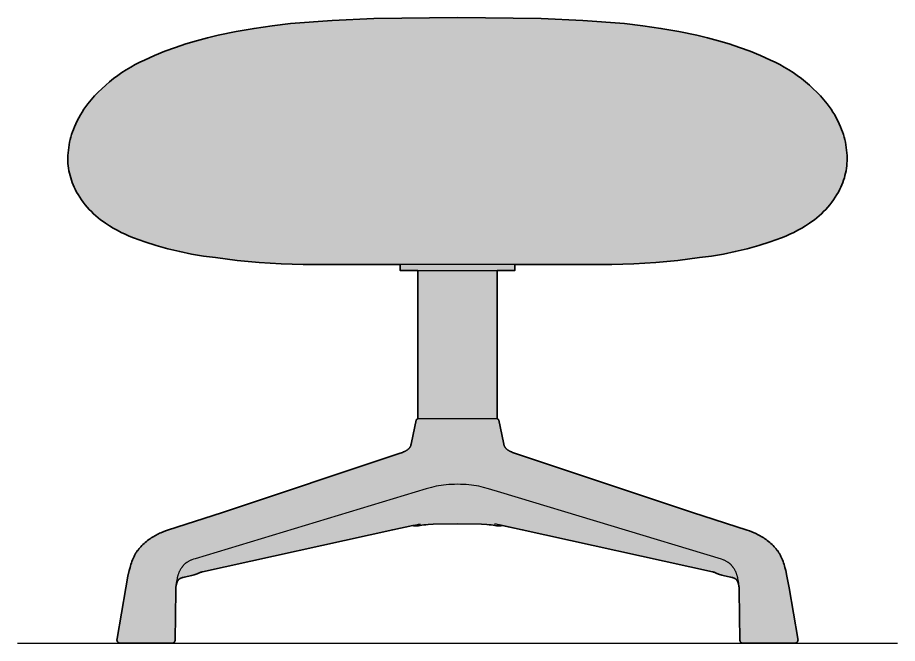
# Model space of a CAD drawing. Header units: millimetres. Extents: x 0 to 1503, y -725 to 393.
# Drawn here: x 950 to 1503, y 0 to 393 of the extents above; entities that cross this region are included whole.
import ezdxf

# ---------------------------------------------------------------- set-up
doc = ezdxf.new("R2010")
doc.units = ezdxf.units.MM
doc.layers.add('Blocks', color=7, linetype='Continuous')
doc.layers.add('Blocks$Fill', color=7, linetype='Continuous', true_color=0xffffff)
for name, color, linetype, lineweight, true_color in [('Blocks$Inner', 7, 'Continuous', 25, 0x007f00), ('Blocks$Outline', 7, 'Continuous', 35, 0xff3f3f), ('Groud', 7, 'Continuous', 25, 0x243775)]:
    doc.layers.add(name, color=color, linetype=linetype, lineweight=lineweight, true_color=true_color)

# ---------------------------------------------------------------- blocks, each defined once
blk = doc.blocks.new('Doze Ottoman Front')
at = {"layer": 'Blocks$Fill'}
blk.add_hatch(color=256, dxfattribs=at).paths.add_polyline_path([(387.43, 238.37), (414.96, 240.53), (428.66, 242.32), (436.19, 243.32), (443.69, 244.58), (451.14, 246.1), (458.54, 247.88), (465.86, 249.91), (473.11, 252.2), (480.28, 254.73), (482.89, 255.8), (485.46, 256.95), (487.99, 258.18), (490.48, 259.49), (492.93, 260.87), (495.34, 262.33), (497.7, 263.86), (499.29, 264.96), (500.85, 266.11), (502.36, 267.32), (503.84, 268.58), (505.27, 269.88), (506.66, 271.23), (508, 272.63), (509.29, 274.07), (510.54, 275.55), (511.74, 277.07), (512.88, 278.63), (513.97, 280.23), (515.01, 281.87), (516, 283.53), (516.92, 285.23), (517.57, 286.63), (518.17, 288.05), (518.72, 289.49), (519.23, 290.94), (519.68, 292.41), (520.09, 293.9), (520.44, 295.4), (520.75, 296.91), (521, 298.42), (521.2, 299.95), (521.35, 301.48), (521.42, 303.16), (521.43, 304.83), (521.39, 306.51), (521.29, 308.18), (521.14, 309.85), (520.93, 311.51), (520.67, 313.16), (520.35, 314.81), (519.98, 316.44), (519.56, 318.07), (519.08, 319.67), (518.55, 321.26), (517.97, 322.83), (517.34, 324.38), (516.5, 326.32), (515.6, 328.23), (514.63, 330.11), (513.6, 331.95), (512.5, 333.76), (511.35, 335.53), (510.14, 337.26), (508.87, 338.95), (506.79, 341.43), (504.63, 343.85), (502.39, 346.18), (500.07, 348.45), (497.68, 350.64), (495.22, 352.74), (492.69, 354.76), (490.09, 356.7), (487.43, 358.55), (484.71, 360.32), (481.94, 361.99), (479.11, 363.57), (476.23, 365.05), (473.3, 366.44), (466.9, 369.27), (460.41, 371.91), (453.85, 374.34), (447.22, 376.57), (440.51, 378.59), (433.75, 380.4), (426.94, 382), (415.69, 384.32), (404.37, 386.31), (393, 387.97), (381.59, 389.3), (355.38, 391.23), (329.13, 392.51), (276.52, 393.09), (223.91, 392.51), (197.66, 391.23), (171.45, 389.3), (160.03, 387.97), (148.67, 386.31), (137.35, 384.32), (126.1, 382), (119.28, 380.4), (112.52, 378.59), (105.82, 376.57), (99.19, 374.34), (92.62, 371.91), (86.14, 369.27), (79.74, 366.44), (76.81, 365.05), (73.93, 363.57), (71.1, 361.99), (68.32, 360.32), (65.61, 358.55), (62.95, 356.7), (60.35, 354.76), (57.82, 352.74), (55.36, 350.64), (52.97, 348.45), (50.65, 346.18), (48.41, 343.85), (46.25, 341.43), (44.16, 338.95), (42.9, 337.26), (41.68, 335.53), (40.53, 333.76), (39.44, 331.95), (38.41, 330.11), (37.44, 328.23), (36.53, 326.32), (35.69, 324.38), (35.06, 322.83), (34.48, 321.26), (33.96, 319.67), (33.48, 318.07), (33.06, 316.44), (32.69, 314.81), (32.37, 313.16), (32.11, 311.51), (31.9, 309.85), (31.75, 308.18), (31.65, 306.51), (31.61, 304.83), (31.62, 303.16), (31.68, 301.48), (31.83, 299.95), (32.04, 298.42), (32.29, 296.91), (32.6, 295.4), (32.95, 293.9), (33.36, 292.41), (33.81, 290.94), (34.31, 289.49), (34.87, 288.05), (35.47, 286.63), (36.11, 285.23), (37.04, 283.53), (38.02, 281.87), (39.06, 280.23), (40.15, 278.63), (41.3, 277.07), (42.5, 275.55), (43.74, 274.07), (45.04, 272.63), (46.38, 271.23), (47.77, 269.88), (49.2, 268.58), (50.67, 267.32), (52.19, 266.11), (53.74, 264.96), (55.34, 263.86), (57.7, 262.33), (60.1, 260.87), (62.56, 259.49), (65.05, 258.18), (67.58, 256.95), (70.15, 255.8), (72.75, 254.73), (79.92, 252.2), (87.17, 249.91), (94.5, 247.88), (101.89, 246.1), (109.34, 244.58), (116.84, 243.32), (124.38, 242.32), (138.07, 240.53), (151.82, 239.22), (165.6, 238.37), (179.41, 238), (240.52, 238), (240.52, 234.13), (251.51, 234.13), (251.51, 141.06), (251.59, 141.06), (251.52, 141.06), (251.48, 141.05), (251.45, 141.05), (251.42, 141.04), (251.39, 141.04), (251.35, 141.03), (251.32, 141.02), (251.3, 141.02), (251.27, 141.01), (251.24, 141), (251.22, 140.99), (251.19, 140.98), (251.17, 140.97), (251.14, 140.96), (251.12, 140.95), (251.1, 140.93), (251.08, 140.92), (251.06, 140.91), (251.04, 140.9), (251.02, 140.88), (251, 140.87), (250.98, 140.86), (250.97, 140.84), (250.95, 140.83), (250.93, 140.82), (250.92, 140.8), (250.9, 140.79), (250.88, 140.76), (250.85, 140.73), (250.83, 140.71), (250.81, 140.68), (250.79, 140.66), (250.77, 140.63), (250.75, 140.6), (250.73, 140.58), (250.72, 140.56), (250.71, 140.53), (250.69, 140.51), (250.68, 140.48), (250.67, 140.46), (250.66, 140.44), (250.65, 140.41), (250.65, 140.39), (250.64, 140.36), (250.63, 140.34), (250.62, 140.29), (250.6, 140.23), (247.4, 125.12), (247.28, 124.69), (247.23, 124.49), (247.16, 124.31), (247.1, 124.14), (247.04, 123.98), (247.01, 123.9), (246.97, 123.83), (246.94, 123.75), (246.9, 123.68), (246.87, 123.61), (246.83, 123.54), (246.79, 123.47), (246.75, 123.41), (246.71, 123.34), (246.67, 123.27), (246.63, 123.21), (246.58, 123.14), (246.48, 123.01), (246.38, 122.88), (246.27, 122.75), (246.16, 122.62), (246.04, 122.49), (245.91, 122.36), (245.77, 122.23), (245.63, 122.1), (245.49, 121.97), (245.33, 121.85), (245.18, 121.72), (245.01, 121.59), (244.84, 121.47), (244.67, 121.34), (244.48, 121.22), (244.3, 121.09), (244.1, 120.97), (243.99, 120.9), (243.86, 120.84), (243.72, 120.76), (243.56, 120.68), (243.37, 120.59), (243.16, 120.5), (242.63, 120.28), (241.94, 120), (239.95, 119.26), (128.8, 82.29), (92.9, 70.61), (91.46, 70.07), (90.02, 69.47), (89.29, 69.15), (88.56, 68.8), (87.82, 68.44), (87.08, 68.05), (86.33, 67.64), (85.58, 67.21), (84.81, 66.74), (84.05, 66.26), (83.28, 65.74), (82.52, 65.2), (81.75, 64.63), (81, 64.04), (80.25, 63.42), (79.52, 62.78), (78.8, 62.12), (78.1, 61.43), (77.42, 60.72), (76.76, 59.98), (76.44, 59.61), (76.13, 59.23), (75.82, 58.84), (75.52, 58.45), (75.23, 58.05), (74.95, 57.65), (74.68, 57.24), (74.41, 56.82), (74.15, 56.4), (73.91, 55.98), (73.67, 55.55), (73.44, 55.12), (73.22, 54.68), (73, 54.24), (72.59, 53.34), (72.22, 52.44), (71.87, 51.52), (71.54, 50.59), (71.24, 49.65), (70.95, 48.71), (70.69, 47.77), (70.21, 45.87), (69.39, 42.13), (67.98, 34.8), (62.5, 2.69), (62.48, 2.54), (62.47, 2.46), (62.46, 2.4), (62.46, 2.33), (62.46, 2.27), (62.46, 2.21), (62.46, 2.16), (62.46, 2.1), (62.46, 2.04), (62.47, 1.99), (62.47, 1.93), (62.48, 1.88), (62.49, 1.83), (62.5, 1.78), (62.51, 1.72), (62.52, 1.67), (62.53, 1.62), (62.55, 1.58), (62.56, 1.53), (62.58, 1.48), (62.59, 1.43), (62.61, 1.39), (62.63, 1.34), (62.65, 1.3), (62.67, 1.26), (62.69, 1.21), (62.71, 1.17), (62.74, 1.13), (62.76, 1.09), (62.78, 1.05), (62.81, 1.02), (62.84, 0.98), (62.86, 0.94), (62.89, 0.91), (62.92, 0.87), (62.94, 0.84), (62.97, 0.81), (63, 0.77), (63.03, 0.74), (63.06, 0.71), (63.09, 0.68), (63.12, 0.65), (63.15, 0.63), (63.18, 0.6), (63.22, 0.57), (63.25, 0.55), (63.28, 0.53), (63.32, 0.5), (63.35, 0.48), (63.38, 0.46), (63.42, 0.44), (63.45, 0.42), (63.49, 0.4), (63.53, 0.38), (63.56, 0.36), (63.6, 0.34), (63.64, 0.33), (63.68, 0.31), (63.72, 0.3), (63.76, 0.28), (63.8, 0.27), (63.84, 0.26), (63.88, 0.24), (63.92, 0.23), (63.96, 0.22), (64.01, 0.21), (64.05, 0.2), (64.14, 0.19), (64.24, 0.17), (64.33, 0.16), (64.43, 0.15), (64.54, 0.15), (64.67, 0.14), (64.96, 0.14), (97.09, 0.13), (97.16, 0.14), (97.18, 0.14), (97.23, 0.14), (97.27, 0.15), (97.32, 0.15), (97.37, 0.16), (97.42, 0.18), (97.49, 0.19), (97.55, 0.21), (97.63, 0.24), (97.71, 0.27), (97.76, 0.28), (97.8, 0.3), (97.85, 0.32), (97.89, 0.34), (97.94, 0.37), (97.99, 0.39), (98.04, 0.42), (98.08, 0.44), (98.13, 0.47), (98.18, 0.5), (98.23, 0.54), (98.27, 0.57), (98.3, 0.59), (98.32, 0.61), (98.34, 0.63), (98.36, 0.65), (98.38, 0.67), (98.41, 0.69), (98.43, 0.71), (98.45, 0.73), (98.49, 0.78), (98.53, 0.82), (98.57, 0.87), (98.6, 0.92), (98.64, 0.97), (98.67, 1.02), (98.7, 1.07), (98.73, 1.12), (98.76, 1.17), (98.79, 1.23), (98.81, 1.28), (98.83, 1.33), (98.86, 1.38), (98.87, 1.43), (98.89, 1.48), (98.91, 1.52), (98.92, 1.57), (98.94, 1.61), (98.95, 1.66), (98.96, 1.7), (98.96, 1.74), (98.97, 1.78), (98.98, 1.82), (98.98, 1.86), (98.99, 1.9), (98.99, 1.94), (99, 2.01), (99, 2.07), (99.38, 33.02), (99.43, 34.18), (99.49, 35.05), (99.52, 35.4), (99.56, 35.69), (99.59, 35.95), (99.63, 36.16), (99.66, 36.35), (99.7, 36.52), (99.78, 36.83), (99.95, 37.44), (100.05, 37.75), (100.16, 38.06), (100.27, 38.37), (100.39, 38.67), (100.45, 38.82), (100.52, 38.97), (100.59, 39.12), (100.66, 39.26), (100.74, 39.4), (100.78, 39.47), (100.82, 39.54), (100.86, 39.61), (100.9, 39.67), (100.95, 39.74), (100.99, 39.8), (101.04, 39.87), (101.1, 39.93), (101.15, 40), (101.21, 40.06), (101.27, 40.12), (101.34, 40.18), (101.4, 40.25), (101.48, 40.31), (101.55, 40.37), (101.63, 40.43), (101.72, 40.48), (101.81, 40.54), (101.9, 40.6), (102, 40.66), (102.1, 40.71), (102.21, 40.77), (102.33, 40.82), (102.45, 40.88), (102.58, 40.93), (102.71, 40.99), (102.85, 41.04), (103, 41.1), (103.32, 41.2), (103.66, 41.3), (104.03, 41.41), (104.84, 41.61), (110.25, 42.8), (111.02, 43.02), (111.71, 43.23), (112.33, 43.45), (112.89, 43.67), (113.38, 43.87), (115.11, 44.64), (115.24, 44.69), (115.38, 44.73), (115.51, 44.78), (115.65, 44.82), (115.96, 44.91), (116.3, 45.01), (235.85, 71.36), (248.45, 74.03), (249.14, 73.93), (249.5, 73.89), (249.84, 73.86), (250.15, 73.84), (250.45, 73.83), (250.74, 73.83), (251.01, 73.84), (251.27, 73.86), (251.51, 73.88), (251.75, 73.91), (251.99, 73.94), (255.33, 74.42), (256.68, 74.57), (258.14, 74.68), (261.32, 74.85), (276.51, 75.13), (291.7, 74.85), (294.88, 74.68), (296.33, 74.57), (297.69, 74.42), (298.95, 74.26), (301.26, 73.91), (301.5, 73.88), (301.75, 73.86), (302.01, 73.84), (302.28, 73.83), (302.56, 73.83), (302.86, 73.84), (303.18, 73.86), (303.52, 73.89), (303.88, 73.93), (304.26, 73.98), (304.56, 74.03), (436.71, 45.01), (437.06, 44.91), (437.36, 44.82), (437.5, 44.78), (437.64, 44.73), (437.77, 44.69), (437.9, 44.64), (438.18, 44.52), (440.13, 43.67), (440.68, 43.45), (441.3, 43.23), (441.99, 43.02), (442.76, 42.8), (443.61, 42.59), (448.98, 41.41), (449.35, 41.3), (449.7, 41.2), (450.01, 41.1), (450.16, 41.04), (450.3, 40.99), (450.43, 40.93), (450.56, 40.88), (450.68, 40.82), (450.8, 40.77), (450.91, 40.71), (451.01, 40.66), (451.11, 40.6), (451.21, 40.54), (451.3, 40.48), (451.38, 40.43), (451.46, 40.37), (451.54, 40.31), (451.61, 40.25), (451.68, 40.18), (451.74, 40.12), (451.81, 40.06), (451.86, 40), (451.92, 39.93), (451.97, 39.87), (452.02, 39.8), (452.07, 39.74), (452.11, 39.67), (452.16, 39.61), (452.2, 39.54), (452.24, 39.47), (452.28, 39.4), (452.35, 39.26), (452.42, 39.12), (452.49, 38.97), (452.56, 38.82), (452.62, 38.67), (452.75, 38.37), (452.86, 38.06), (452.96, 37.75), (453.06, 37.44), (453.24, 36.83), (453.32, 36.52), (453.35, 36.35), (453.39, 36.16), (453.42, 35.95), (453.46, 35.69), (453.49, 35.4), (453.52, 35.05), (453.58, 34.18), (453.64, 33.02), (454.02, 2.07), (454.02, 2.01), (454.02, 1.94), (454.03, 1.9), (454.03, 1.86), (454.04, 1.82), (454.04, 1.78), (454.05, 1.74), (454.06, 1.7), (454.07, 1.66), (454.08, 1.61), (454.09, 1.57), (454.11, 1.52), (454.12, 1.48), (454.14, 1.43), (454.16, 1.38), (454.18, 1.33), (454.2, 1.28), (454.23, 1.23), (454.26, 1.17), (454.28, 1.12), (454.31, 1.07), (454.35, 1.02), (454.38, 0.97), (454.41, 0.92), (454.45, 0.87), (454.49, 0.82), (454.53, 0.78), (454.57, 0.73), (454.59, 0.71), (454.61, 0.69), (454.63, 0.67), (454.65, 0.65), (454.67, 0.63), (454.7, 0.61), (454.72, 0.59), (454.74, 0.57), (454.79, 0.54), (454.84, 0.5), (454.88, 0.47), (454.93, 0.44), (454.98, 0.42), (455.03, 0.39), (455.07, 0.37), (455.12, 0.34), (455.17, 0.32), (455.21, 0.3), (455.26, 0.28), (455.3, 0.27), (455.38, 0.24), (455.46, 0.21), (455.53, 0.19), (455.59, 0.18), (455.65, 0.16), (455.7, 0.15), (455.74, 0.15), (455.78, 0.14), (455.84, 0.14), (455.86, 0.14), (455.92, 0.13), (488.06, 0.14), (488.35, 0.14), (488.47, 0.15), (488.58, 0.15), (488.68, 0.16), (488.78, 0.17), (488.87, 0.19), (488.96, 0.2), (489.01, 0.21), (489.05, 0.22), (489.09, 0.23), (489.14, 0.24), (489.18, 0.26), (489.22, 0.27), (489.26, 0.28), (489.3, 0.3), (489.34, 0.31), (489.38, 0.33), (489.41, 0.34), (489.45, 0.36), (489.49, 0.38), (489.53, 0.4), (489.56, 0.42), (489.6, 0.44), (489.63, 0.46), (489.67, 0.48), (489.7, 0.5), (489.73, 0.53), (489.77, 0.55), (489.8, 0.57), (489.83, 0.6), (489.86, 0.63), (489.89, 0.65), (489.92, 0.68), (489.95, 0.71), (489.98, 0.74), (490.01, 0.77), (490.04, 0.81), (490.07, 0.84), (490.1, 0.87), (490.13, 0.91), (490.15, 0.94), (490.18, 0.98), (490.21, 1.02), (490.23, 1.05), (490.25, 1.09), (490.28, 1.13), (490.3, 1.17), (490.32, 1.21), (490.34, 1.26), (490.37, 1.3), (490.39, 1.34), (490.4, 1.39), (490.42, 1.43), (490.44, 1.48), (490.45, 1.53), (490.47, 1.58), (490.48, 1.62), (490.5, 1.67), (490.51, 1.72), (490.52, 1.78), (490.53, 1.83), (490.54, 1.88), (490.54, 1.93), (490.55, 1.99), (490.55, 2.04), (490.56, 2.1), (490.56, 2.16), (490.56, 2.21), (490.56, 2.27), (490.56, 2.33), (490.55, 2.4), (490.55, 2.46), (490.54, 2.54), (490.52, 2.69), (490.46, 3.08), (483.62, 42.13), (482.8, 45.87), (482.32, 47.77), (482.06, 48.71), (481.78, 49.65), (481.47, 50.59), (481.15, 51.52), (480.8, 52.44), (480.42, 53.34), (480.01, 54.24), (479.8, 54.68), (479.58, 55.12), (479.35, 55.55), (479.11, 55.98), (478.86, 56.4), (478.6, 56.82), (478.34, 57.24), (478.06, 57.65), (477.78, 58.05), (477.49, 58.45), (477.19, 58.84), (476.89, 59.23), (476.57, 59.61), (476.25, 59.98), (475.6, 60.72), (474.92, 61.43), (474.21, 62.12), (473.49, 62.78), (472.76, 63.42), (472.02, 64.04), (471.26, 64.63), (470.5, 65.2), (469.73, 65.74), (468.97, 66.26), (468.2, 66.74), (467.44, 67.21), (466.68, 67.64), (465.94, 68.05), (465.19, 68.44), (464.46, 68.8), (463.72, 69.15), (463, 69.47), (461.55, 70.07), (460.12, 70.61), (458.69, 71.12), (313.06, 119.26), (311.08, 120), (310.38, 120.28), (309.85, 120.5), (309.64, 120.59), (309.45, 120.68), (309.29, 120.76), (309.15, 120.84), (309.03, 120.9), (308.92, 120.97), (308.72, 121.09), (308.53, 121.22), (308.35, 121.34), (308.17, 121.47), (308, 121.59), (307.84, 121.72), (307.68, 121.85), (307.53, 121.97), (307.38, 122.1), (307.24, 122.23), (307.11, 122.36), (306.98, 122.49), (306.86, 122.62), (306.74, 122.75), (306.63, 122.88), (306.53, 123.01), (306.43, 123.14), (306.39, 123.21), (306.35, 123.27), (306.3, 123.34), (306.26, 123.41), (306.22, 123.47), (306.18, 123.54), (306.15, 123.61), (306.11, 123.68), (306.08, 123.75), (306.04, 123.83), (306.01, 123.9), (305.97, 123.98), (305.91, 124.14), (305.85, 124.31), (305.79, 124.49), (305.73, 124.69), (305.61, 125.12), (305.35, 126.2), (302.4, 140.29), (302.38, 140.34), (302.38, 140.36), (302.37, 140.39), (302.36, 140.41), (302.35, 140.44), (302.34, 140.46), (302.33, 140.48), (302.32, 140.51), (302.31, 140.53), (302.3, 140.56), (302.28, 140.58), (302.27, 140.6), (302.25, 140.63), (302.23, 140.66), (302.21, 140.68), (302.19, 140.71), (302.16, 140.73), (302.14, 140.76), (302.11, 140.79), (302.1, 140.8), (302.08, 140.82), (302.07, 140.83), (302.05, 140.84), (302.03, 140.86), (302.01, 140.87), (302, 140.88), (301.98, 140.9), (301.96, 140.91), (301.94, 140.92), (301.92, 140.93), (301.89, 140.95), (301.87, 140.96), (301.85, 140.97), (301.82, 140.98), (301.8, 140.99), (301.77, 141), (301.75, 141.01), (301.72, 141.02), (301.69, 141.02), (301.66, 141.03), (301.63, 141.04), (301.6, 141.04), (301.57, 141.05), (301.53, 141.05), (301.5, 141.06), (301.46, 141.06), (301.42, 141.06), (301.51, 141.06), (301.51, 234.13), (312.52, 234.13), (312.52, 238)], flags=0)
at = {"layer": 'Blocks$Inner'}
blk.add_lwpolyline([(387.43, 238.37), (373.63, 238), (179.41, 238), (165.6, 238.37), (151.82, 239.22), (138.07, 240.53), (124.38, 242.32), (116.84, 243.32), (109.34, 244.58), (101.89, 246.1), (94.5, 247.88), (87.17, 249.91), (79.92, 252.2), (72.75, 254.73), (70.15, 255.8), (67.58, 256.95), (65.05, 258.18), (62.56, 259.49), (60.1, 260.87), (57.7, 262.33), (55.34, 263.86), (53.74, 264.96), (52.19, 266.11), (50.67, 267.32), (49.2, 268.58), (47.77, 269.88), (46.38, 271.23), (45.04, 272.63), (43.74, 274.07), (42.5, 275.55), (41.3, 277.07), (40.15, 278.63), (39.06, 280.23), (38.02, 281.87), (37.04, 283.53), (36.11, 285.23), (35.47, 286.63), (34.87, 288.05), (34.31, 289.49), (33.81, 290.94), (33.36, 292.41), (32.95, 293.9), (32.6, 295.4), (32.29, 296.91), (32.04, 298.42), (31.83, 299.95), (31.68, 301.48), (31.62, 303.16), (31.61, 304.83), (31.65, 306.51), (31.75, 308.18), (31.9, 309.85), (32.11, 311.51), (32.37, 313.16), (32.69, 314.81), (33.06, 316.44), (33.48, 318.07), (33.96, 319.67), (34.48, 321.26), (35.06, 322.83), (35.69, 324.38), (36.53, 326.32), (37.44, 328.23), (38.41, 330.11), (39.44, 331.95), (40.53, 333.76), (41.68, 335.53), (42.9, 337.26), (44.16, 338.95), (46.25, 341.43), (48.41, 343.85), (50.65, 346.18), (52.97, 348.45), (55.36, 350.64), (57.82, 352.74), (60.35, 354.76), (62.95, 356.7), (65.61, 358.55), (68.32, 360.32), (71.1, 361.99), (73.93, 363.57), (76.81, 365.05), (79.74, 366.44), (86.14, 369.27), (92.62, 371.91), (99.19, 374.34), (105.82, 376.57), (112.52, 378.59), (119.28, 380.4), (126.1, 382), (137.35, 384.32), (148.67, 386.31), (160.03, 387.97), (171.45, 389.3), (197.66, 391.23), (223.91, 392.51), (276.52, 393.09), (329.13, 392.51), (355.38, 391.23), (381.59, 389.3), (393, 387.97), (404.37, 386.31), (415.69, 384.32), (426.94, 382), (433.75, 380.4), (440.51, 378.59), (447.22, 376.57), (453.85, 374.34), (460.41, 371.91), (466.9, 369.27), (473.3, 366.44), (476.23, 365.05), (479.11, 363.57), (481.94, 361.99), (484.71, 360.32), (487.43, 358.55), (490.09, 356.7), (492.69, 354.76), (495.22, 352.74), (497.68, 350.64), (500.07, 348.45), (502.39, 346.18), (504.63, 343.85), (506.79, 341.43), (508.87, 338.95), (510.14, 337.26), (511.35, 335.53), (512.5, 333.76), (513.6, 331.95), (514.63, 330.11), (515.6, 328.23), (516.5, 326.32), (517.34, 324.38), (517.97, 322.83), (518.55, 321.26), (519.08, 319.67), (519.56, 318.07), (519.98, 316.44), (520.35, 314.81), (520.67, 313.16), (520.93, 311.51), (521.14, 309.85), (521.29, 308.18), (521.39, 306.51), (521.43, 304.83), (521.42, 303.16), (521.35, 301.48), (521.2, 299.95), (521, 298.42), (520.75, 296.91), (520.44, 295.4), (520.09, 293.9), (519.68, 292.41), (519.23, 290.94), (518.72, 289.49), (518.17, 288.05), (517.57, 286.63), (516.92, 285.23), (516, 283.53), (515.01, 281.87), (513.97, 280.23), (512.88, 278.63), (511.74, 277.07), (510.54, 275.55), (509.29, 274.07), (508, 272.63), (506.66, 271.23), (505.27, 269.88), (503.84, 268.58), (502.36, 267.32), (500.85, 266.11), (499.29, 264.96), (497.7, 263.86), (495.34, 262.33), (492.93, 260.87), (490.48, 259.49), (487.99, 258.18), (485.46, 256.95), (482.89, 255.8), (480.28, 254.73), (473.11, 252.2), (465.86, 249.91), (458.54, 247.88), (451.14, 246.1), (443.69, 244.58), (436.19, 243.32), (428.66, 242.32), (414.96, 240.53), (401.22, 239.22)], close=True, dxfattribs=at)
for points in [[(240.52, 238.13), (240.52, 234.13), (312.52, 234.13), (312.52, 238.13)], [(301.51, 234.13), (301.51, 141.06), (251.51, 141.06), (251.51, 234.13)], [(251.59, 141.06), (251.55, 141.06), (251.52, 141.06), (251.48, 141.05), (251.45, 141.05), (251.42, 141.04), (251.39, 141.04), (251.35, 141.03), (251.32, 141.02), (251.3, 141.02), (251.27, 141.01), (251.24, 141), (251.22, 140.99), (251.19, 140.98), (251.17, 140.97), (251.14, 140.96), (251.12, 140.95), (251.1, 140.93), (251.08, 140.92), (251.06, 140.91), (251.04, 140.9), (251.02, 140.88), (251, 140.87), (250.98, 140.86), (250.97, 140.84), (250.95, 140.83), (250.93, 140.82), (250.92, 140.8), (250.9, 140.79), (250.88, 140.76), (250.85, 140.73), (250.83, 140.71), (250.81, 140.68), (250.79, 140.66), (250.77, 140.63), (250.75, 140.6), (250.73, 140.58), (250.72, 140.56), (250.71, 140.53), (250.69, 140.51), (250.68, 140.48), (250.67, 140.46), (250.66, 140.44), (250.65, 140.41), (250.65, 140.39), (250.64, 140.36), (250.63, 140.34), (250.62, 140.29), (250.6, 140.23), (247.66, 126.2), (247.4, 125.12), (247.28, 124.69), (247.23, 124.49), (247.16, 124.31), (247.1, 124.14), (247.04, 123.98), (247.01, 123.9), (246.97, 123.83), (246.94, 123.75), (246.9, 123.68), (246.87, 123.61), (246.83, 123.54), (246.79, 123.47), (246.75, 123.41), (246.71, 123.34), (246.67, 123.27), (246.63, 123.21), (246.58, 123.14), (246.48, 123.01), (246.38, 122.88), (246.27, 122.75), (246.16, 122.62), (246.04, 122.49), (245.91, 122.36), (245.77, 122.23), (245.63, 122.1), (245.49, 121.97), (245.33, 121.85), (245.18, 121.72), (245.01, 121.59), (244.84, 121.47), (244.67, 121.34), (244.48, 121.22), (244.3, 121.09), (244.1, 120.97), (243.99, 120.9), (243.86, 120.84), (243.72, 120.76), (243.56, 120.68), (243.37, 120.59), (243.16, 120.5), (242.63, 120.28), (241.94, 120), (239.95, 119.26), (128.8, 82.29), (94.33, 71.12), (92.9, 70.61), (91.46, 70.07), (90.02, 69.47), (89.29, 69.15), (88.56, 68.8), (87.82, 68.44), (87.08, 68.05), (86.33, 67.64), (85.58, 67.21), (84.81, 66.74), (84.05, 66.26), (83.28, 65.74), (82.52, 65.2), (81.75, 64.63), (81, 64.04), (80.25, 63.42), (79.52, 62.78), (78.8, 62.12), (78.1, 61.43), (77.42, 60.72), (76.76, 59.98), (76.44, 59.61), (76.13, 59.23), (75.82, 58.84), (75.52, 58.45), (75.23, 58.05), (74.95, 57.65), (74.68, 57.24), (74.41, 56.82), (74.15, 56.4), (73.91, 55.98), (73.67, 55.55), (73.44, 55.12), (73.22, 54.68), (73, 54.24), (72.59, 53.34), (72.22, 52.44), (71.87, 51.52), (71.54, 50.59), (71.24, 49.65), (70.95, 48.71), (70.69, 47.77), (70.21, 45.87), (69.39, 42.13), (67.98, 34.8), (62.56, 3.08), (62.5, 2.69), (62.48, 2.54), (62.47, 2.46), (62.46, 2.4), (62.46, 2.33), (62.46, 2.27), (62.46, 2.21), (62.46, 2.16), (62.46, 2.1), (62.46, 2.04), (62.47, 1.99), (62.47, 1.93), (62.48, 1.88), (62.49, 1.83), (62.5, 1.78), (62.51, 1.72), (62.52, 1.67), (62.53, 1.62), (62.55, 1.58), (62.56, 1.53), (62.58, 1.48), (62.59, 1.43), (62.61, 1.39), (62.63, 1.34), (62.65, 1.3), (62.67, 1.26), (62.69, 1.21), (62.71, 1.17), (62.74, 1.13), (62.76, 1.09), (62.78, 1.05), (62.81, 1.02), (62.84, 0.98), (62.86, 0.94), (62.89, 0.91), (62.92, 0.87), (62.94, 0.84), (62.97, 0.81), (63, 0.77), (63.03, 0.74), (63.06, 0.71), (63.09, 0.68), (63.12, 0.65), (63.15, 0.63), (63.18, 0.6), (63.22, 0.57), (63.25, 0.55), (63.28, 0.53), (63.32, 0.5), (63.35, 0.48), (63.38, 0.46), (63.42, 0.44), (63.45, 0.42), (63.49, 0.4), (63.53, 0.38), (63.56, 0.36), (63.6, 0.34), (63.64, 0.33), (63.68, 0.31), (63.72, 0.3), (63.76, 0.28), (63.8, 0.27), (63.84, 0.26), (63.88, 0.24), (63.92, 0.23), (63.96, 0.22), (64.01, 0.21), (64.05, 0.2), (64.14, 0.19), (64.24, 0.17), (64.33, 0.16), (64.43, 0.15), (64.54, 0.15), (64.67, 0.14), (64.96, 0.14), (97.09, 0.13), (97.16, 0.14), (97.18, 0.14), (97.23, 0.14), (97.27, 0.15), (97.32, 0.15), (97.37, 0.16), (97.42, 0.18), (97.49, 0.19), (97.55, 0.21), (97.63, 0.24), (97.71, 0.27), (97.76, 0.28), (97.8, 0.3), (97.85, 0.32), (97.89, 0.34), (97.94, 0.37), (97.99, 0.39), (98.04, 0.42), (98.08, 0.44), (98.13, 0.47), (98.18, 0.5), (98.23, 0.54), (98.27, 0.57), (98.3, 0.59), (98.32, 0.61), (98.34, 0.63), (98.36, 0.65), (98.38, 0.67), (98.41, 0.69), (98.43, 0.71), (98.45, 0.73), (98.49, 0.78), (98.53, 0.82), (98.57, 0.87), (98.6, 0.92), (98.64, 0.97), (98.67, 1.02), (98.7, 1.07), (98.73, 1.12), (98.76, 1.17), (98.79, 1.23), (98.81, 1.28), (98.83, 1.33), (98.86, 1.38), (98.87, 1.43), (98.89, 1.48), (98.91, 1.52), (98.92, 1.57), (98.94, 1.61), (98.95, 1.66), (98.96, 1.7), (98.96, 1.74), (98.97, 1.78), (98.98, 1.82), (98.98, 1.86), (98.99, 1.9), (98.99, 1.94), (99, 2.01), (99, 2.07), (99.38, 33.02), (99.43, 34.18), (99.49, 35.05), (99.52, 35.4), (99.56, 35.69), (99.59, 35.95), (99.63, 36.16), (99.66, 36.35), (99.7, 36.52), (99.78, 36.83), (99.95, 37.44), (100.05, 37.75), (100.16, 38.06), (100.27, 38.37), (100.39, 38.67), (100.45, 38.82), (100.52, 38.97), (100.59, 39.12), (100.66, 39.26), (100.74, 39.4), (100.78, 39.47), (100.82, 39.54), (100.86, 39.61), (100.9, 39.67), (100.95, 39.74), (100.99, 39.8), (101.04, 39.87), (101.1, 39.93), (101.15, 40), (101.21, 40.06), (101.27, 40.12), (101.34, 40.18), (101.4, 40.25), (101.48, 40.31), (101.55, 40.37), (101.63, 40.43), (101.72, 40.48), (101.81, 40.54), (101.9, 40.6), (102, 40.66), (102.1, 40.71), (102.21, 40.77), (102.33, 40.82), (102.45, 40.88), (102.58, 40.93), (102.71, 40.99), (102.85, 41.04), (103, 41.1), (103.32, 41.2), (103.66, 41.3), (104.03, 41.41), (104.84, 41.61), (109.41, 42.59), (110.25, 42.8), (111.02, 43.02), (111.71, 43.23), (112.33, 43.45), (112.89, 43.67), (113.38, 43.87), (114.84, 44.52), (115.11, 44.64), (115.24, 44.69), (115.38, 44.73), (115.51, 44.78), (115.65, 44.82), (115.96, 44.91), (116.3, 45.01), (235.85, 71.36), (250.19, 74.4), (250.68, 74.51), (252.03, 74.83), (252.31, 74.89), (252.44, 74.91), (252.57, 74.93), (252.69, 74.94), (252.75, 74.95), (252.81, 74.95), (252.86, 74.96), (252.92, 74.96), (252.97, 74.96), (253, 74.96), (253.02, 74.96), (253.05, 74.95), (253.07, 74.95), (253.09, 74.95), (253.12, 74.95), (253.14, 74.94), (253.16, 74.94), (253.18, 74.93), (253.2, 74.93)], [(301.42, 141.06), (301.46, 141.06), (301.5, 141.06), (301.53, 141.05), (301.57, 141.05), (301.6, 141.04), (301.63, 141.04), (301.66, 141.03), (301.69, 141.02), (301.72, 141.02), (301.75, 141.01), (301.77, 141), (301.8, 140.99), (301.82, 140.98), (301.85, 140.97), (301.87, 140.96), (301.89, 140.95), (301.92, 140.93), (301.94, 140.92), (301.96, 140.91), (301.98, 140.9), (302, 140.88), (302.01, 140.87), (302.03, 140.86), (302.05, 140.84), (302.07, 140.83), (302.08, 140.82), (302.1, 140.8), (302.11, 140.79), (302.14, 140.76), (302.16, 140.73), (302.19, 140.71), (302.21, 140.68), (302.23, 140.66), (302.25, 140.63), (302.27, 140.6), (302.28, 140.58), (302.3, 140.56), (302.31, 140.53), (302.32, 140.51), (302.33, 140.48), (302.34, 140.46), (302.35, 140.44), (302.36, 140.41), (302.37, 140.39), (302.38, 140.36), (302.38, 140.34), (302.4, 140.29), (302.41, 140.23), (305.35, 126.2), (305.61, 125.12), (305.73, 124.69), (305.79, 124.49), (305.85, 124.31), (305.91, 124.14), (305.97, 123.98), (306.01, 123.9), (306.04, 123.83), (306.08, 123.75), (306.11, 123.68), (306.15, 123.61), (306.18, 123.54), (306.22, 123.47), (306.26, 123.41), (306.3, 123.34), (306.35, 123.27), (306.39, 123.21), (306.43, 123.14), (306.53, 123.01), (306.63, 122.88), (306.74, 122.75), (306.86, 122.62), (306.98, 122.49), (307.11, 122.36), (307.24, 122.23), (307.38, 122.1), (307.53, 121.97), (307.68, 121.85), (307.84, 121.72), (308, 121.59), (308.17, 121.47), (308.35, 121.34), (308.53, 121.22), (308.72, 121.09), (308.92, 120.97), (309.03, 120.9), (309.15, 120.84), (309.29, 120.76), (309.45, 120.68), (309.64, 120.59), (309.85, 120.5), (310.38, 120.28), (311.08, 120), (313.06, 119.26), (424.21, 82.29), (458.69, 71.12), (460.12, 70.61), (461.55, 70.07), (463, 69.47), (463.72, 69.15), (464.46, 68.8), (465.19, 68.44), (465.94, 68.05), (466.68, 67.64), (467.44, 67.21), (468.2, 66.74), (468.97, 66.26), (469.73, 65.74), (470.5, 65.2), (471.26, 64.63), (472.02, 64.04), (472.76, 63.42), (473.49, 62.78), (474.21, 62.12), (474.92, 61.43), (475.6, 60.72), (476.25, 59.98), (476.57, 59.61), (476.89, 59.23), (477.19, 58.84), (477.49, 58.45), (477.78, 58.05), (478.06, 57.65), (478.34, 57.24), (478.6, 56.82), (478.86, 56.4), (479.11, 55.98), (479.35, 55.55), (479.58, 55.12), (479.8, 54.68), (480.01, 54.24), (480.42, 53.34), (480.8, 52.44), (481.15, 51.52), (481.47, 50.59), (481.78, 49.65), (482.06, 48.71), (482.32, 47.77), (482.8, 45.87), (483.62, 42.13), (485.03, 34.8), (490.46, 3.08), (490.52, 2.69), (490.54, 2.54), (490.55, 2.46), (490.55, 2.4), (490.56, 2.33), (490.56, 2.27), (490.56, 2.21), (490.56, 2.16), (490.56, 2.1), (490.55, 2.04), (490.55, 1.99), (490.54, 1.93), (490.54, 1.88), (490.53, 1.83), (490.52, 1.78), (490.51, 1.72), (490.5, 1.67), (490.48, 1.62), (490.47, 1.58), (490.45, 1.53), (490.44, 1.48), (490.42, 1.43), (490.4, 1.39), (490.39, 1.34), (490.37, 1.3), (490.34, 1.26), (490.32, 1.21), (490.3, 1.17), (490.28, 1.13), (490.25, 1.09), (490.23, 1.05), (490.21, 1.02), (490.18, 0.98), (490.15, 0.94), (490.13, 0.91), (490.1, 0.87), (490.07, 0.84), (490.04, 0.81), (490.01, 0.77), (489.98, 0.74), (489.95, 0.71), (489.92, 0.68), (489.89, 0.65), (489.86, 0.63), (489.83, 0.6), (489.8, 0.57), (489.77, 0.55), (489.73, 0.53), (489.7, 0.5), (489.67, 0.48), (489.63, 0.46), (489.6, 0.44), (489.56, 0.42), (489.53, 0.4), (489.49, 0.38), (489.45, 0.36), (489.41, 0.34), (489.38, 0.33), (489.34, 0.31), (489.3, 0.3), (489.26, 0.28), (489.22, 0.27), (489.18, 0.26), (489.14, 0.24), (489.09, 0.23), (489.05, 0.22), (489.01, 0.21), (488.96, 0.2), (488.87, 0.19), (488.78, 0.17), (488.68, 0.16), (488.58, 0.15), (488.47, 0.15), (488.35, 0.14), (488.06, 0.14), (455.92, 0.13), (455.86, 0.14), (455.84, 0.14), (455.78, 0.14), (455.74, 0.15), (455.7, 0.15), (455.65, 0.16), (455.59, 0.18), (455.53, 0.19), (455.46, 0.21), (455.38, 0.24), (455.3, 0.27), (455.26, 0.28), (455.21, 0.3), (455.17, 0.32), (455.12, 0.34), (455.07, 0.37), (455.03, 0.39), (454.98, 0.42), (454.93, 0.44), (454.88, 0.47), (454.84, 0.5), (454.79, 0.54), (454.74, 0.57), (454.72, 0.59), (454.7, 0.61), (454.67, 0.63), (454.65, 0.65), (454.63, 0.67), (454.61, 0.69), (454.59, 0.71), (454.57, 0.73), (454.53, 0.78), (454.49, 0.82), (454.45, 0.87), (454.41, 0.92), (454.38, 0.97), (454.35, 1.02), (454.31, 1.07), (454.28, 1.12), (454.26, 1.17), (454.23, 1.23), (454.2, 1.28), (454.18, 1.33), (454.16, 1.38), (454.14, 1.43), (454.12, 1.48), (454.11, 1.52), (454.09, 1.57), (454.08, 1.61), (454.07, 1.66), (454.06, 1.7), (454.05, 1.74), (454.04, 1.78), (454.04, 1.82), (454.03, 1.86), (454.03, 1.9), (454.02, 1.94), (454.02, 2.01), (454.02, 2.07), (453.64, 33.02), (453.58, 34.18), (453.52, 35.05), (453.49, 35.4), (453.46, 35.69), (453.42, 35.95), (453.39, 36.16), (453.35, 36.35), (453.32, 36.52), (453.24, 36.83), (453.06, 37.44), (452.96, 37.75), (452.86, 38.06), (452.75, 38.37), (452.62, 38.67), (452.56, 38.82), (452.49, 38.97), (452.42, 39.12), (452.35, 39.26), (452.28, 39.4), (452.24, 39.47), (452.2, 39.54), (452.16, 39.61), (452.11, 39.67), (452.07, 39.74), (452.02, 39.8), (451.97, 39.87), (451.92, 39.93), (451.86, 40), (451.81, 40.06), (451.74, 40.12), (451.68, 40.18), (451.61, 40.25), (451.54, 40.31), (451.46, 40.37), (451.38, 40.43), (451.3, 40.48), (451.21, 40.54), (451.11, 40.6), (451.01, 40.66), (450.91, 40.71), (450.8, 40.77), (450.68, 40.82), (450.56, 40.88), (450.43, 40.93), (450.3, 40.99), (450.16, 41.04), (450.01, 41.1), (449.7, 41.2), (449.35, 41.3), (448.98, 41.41), (448.17, 41.61), (443.61, 42.59), (442.76, 42.8), (441.99, 43.02), (441.3, 43.23), (440.68, 43.45), (440.13, 43.67), (439.63, 43.87), (438.18, 44.52), (437.9, 44.64), (437.77, 44.69), (437.64, 44.73), (437.5, 44.78), (437.36, 44.82), (437.06, 44.91), (436.71, 45.01), (317.17, 71.36), (302.82, 74.4), (302.33, 74.51), (300.98, 74.83), (300.71, 74.89), (300.57, 74.91), (300.45, 74.93), (300.32, 74.94), (300.26, 74.95), (300.21, 74.95), (300.15, 74.96), (300.1, 74.96), (300.04, 74.96), (300.02, 74.96), (299.99, 74.96), (299.97, 74.95), (299.94, 74.95), (299.92, 74.95), (299.9, 74.95), (299.88, 74.94), (299.86, 74.94), (299.83, 74.93), (299.81, 74.93)], [(453.68, 32.68), (453.64, 34.07), (453.56, 35.37), (453.46, 36.6), (453.33, 37.76), (453.17, 38.84), (452.99, 39.86), (452.79, 40.82), (452.68, 41.27), (452.57, 41.71), (452.45, 42.13), (452.33, 42.54), (452.2, 42.94), (452.07, 43.33), (451.94, 43.7), (451.8, 44.05), (451.66, 44.4), (451.52, 44.74), (451.37, 45.06), (451.22, 45.37), (451.07, 45.67), (450.92, 45.96), (450.76, 46.25), (450.61, 46.52), (450.29, 47.04), (449.98, 47.52), (449.82, 47.75), (449.66, 47.98), (449.5, 48.19), (449.33, 48.4), (449.17, 48.6), (449.01, 48.8), (448.84, 48.98), (448.68, 49.17), (448.51, 49.34), (448.35, 49.51), (448.18, 49.67), (448.01, 49.83), (447.85, 49.98), (447.68, 50.13), (447.51, 50.27), (447.34, 50.4), (447.17, 50.53), (447, 50.66), (446.83, 50.78), (446.66, 50.9), (446.32, 51.12), (445.97, 51.33), (445.63, 51.52), (445.28, 51.7), (444.93, 51.88), (444.58, 52.04), (444.22, 52.19), (443.85, 52.35), (443.44, 52.5), (442.54, 52.82), (303.86, 94.87), (296.09, 97.16), (292.89, 98.02), (291.37, 98.38), (289.87, 98.69), (288.37, 98.97), (286.85, 99.21), (285.3, 99.42), (283.7, 99.58), (282.03, 99.72), (280.29, 99.82), (278.45, 99.89), (276.51, 99.93), (274.56, 99.89), (272.73, 99.82), (270.98, 99.72), (269.32, 99.58), (267.72, 99.42), (266.17, 99.21), (264.65, 98.97), (263.15, 98.69), (261.65, 98.38), (260.13, 98.02), (256.92, 97.16), (111.58, 53.17), (110.48, 52.82), (109.57, 52.5), (109.17, 52.35), (108.79, 52.19), (108.43, 52.04), (108.08, 51.88), (107.73, 51.7), (107.39, 51.52), (107.04, 51.33), (106.7, 51.12), (106.35, 50.9), (106.18, 50.78), (106.01, 50.66), (105.84, 50.53), (105.67, 50.4), (105.5, 50.27), (105.34, 50.13), (105.17, 49.98), (105, 49.83), (104.83, 49.67), (104.67, 49.51), (104.5, 49.34), (104.34, 49.17), (104.17, 48.98), (104.01, 48.8), (103.84, 48.6), (103.68, 48.4), (103.52, 48.19), (103.36, 47.98), (103.2, 47.75), (103.04, 47.52), (102.72, 47.04), (102.41, 46.52), (102.25, 46.25), (102.1, 45.96), (101.94, 45.67), (101.79, 45.37), (101.65, 45.06), (101.5, 44.74), (101.36, 44.4), (101.22, 44.05), (101.08, 43.7), (100.94, 43.33), (100.81, 42.94), (100.69, 42.54), (100.57, 42.13), (100.45, 41.71), (100.33, 41.27), (100.23, 40.82), (100.02, 39.86), (99.84, 38.84), (99.69, 37.76), (99.56, 36.6), (99.45, 35.37), (99.38, 34.07), (99.34, 32.68)], [(304.67, 74.05), (304.26, 73.98), (303.88, 73.93), (303.52, 73.89), (303.18, 73.86), (302.86, 73.84), (302.56, 73.83), (302.28, 73.83), (302.01, 73.84), (301.75, 73.86), (301.5, 73.88), (301.26, 73.91), (301.03, 73.94), (298.95, 74.26), (297.69, 74.42), (296.33, 74.57), (294.88, 74.68), (291.7, 74.85), (276.51, 75.13), (261.32, 74.85), (258.14, 74.68), (256.68, 74.57), (255.33, 74.42), (254.07, 74.26), (251.99, 73.94), (251.75, 73.91), (251.51, 73.88), (251.27, 73.86), (251.01, 73.84), (250.74, 73.83), (250.45, 73.83), (250.15, 73.84), (249.84, 73.86), (249.5, 73.89), (249.14, 73.93), (248.75, 73.98), (248.34, 74.05)]]:
    blk.add_lwpolyline(points, dxfattribs=at)
at = {"layer": 'Blocks$Outline'}
for points in [[(387.43, 238.37), (401.22, 239.22), (414.96, 240.53), (428.66, 242.32), (436.19, 243.32), (443.69, 244.58), (451.14, 246.1), (458.54, 247.88), (465.86, 249.91), (473.11, 252.2), (480.28, 254.73), (482.89, 255.8), (485.46, 256.95), (487.99, 258.18), (490.48, 259.49), (492.93, 260.87), (495.34, 262.33), (497.7, 263.86), (499.29, 264.96), (500.85, 266.11), (502.36, 267.32), (503.84, 268.58), (505.27, 269.88), (506.66, 271.23), (508, 272.63), (509.29, 274.07), (510.54, 275.55), (511.74, 277.07), (512.88, 278.63), (513.97, 280.23), (515.01, 281.87), (516, 283.53), (516.92, 285.23), (517.57, 286.63), (518.17, 288.05), (518.72, 289.49), (519.23, 290.94), (519.68, 292.41), (520.09, 293.9), (520.44, 295.4), (520.75, 296.91), (521, 298.42), (521.2, 299.95), (521.35, 301.48), (521.42, 303.16), (521.43, 304.83), (521.39, 306.51), (521.29, 308.18), (521.14, 309.85), (520.93, 311.51), (520.67, 313.16), (520.35, 314.81), (519.98, 316.44), (519.56, 318.07), (519.08, 319.67), (518.55, 321.26), (517.97, 322.83), (517.34, 324.38), (516.5, 326.32), (515.6, 328.23), (514.63, 330.11), (513.6, 331.95), (512.5, 333.76), (511.35, 335.53), (510.14, 337.26), (508.87, 338.95), (506.79, 341.43), (504.63, 343.85), (502.39, 346.18), (500.07, 348.45), (497.68, 350.64), (495.22, 352.74), (492.69, 354.76), (490.09, 356.7), (487.43, 358.55), (484.71, 360.32), (481.94, 361.99), (479.11, 363.57), (476.23, 365.05), (473.3, 366.44), (466.9, 369.27), (460.41, 371.91), (453.85, 374.34), (447.22, 376.57), (440.51, 378.59), (433.75, 380.4), (426.94, 382), (415.69, 384.32), (404.37, 386.31), (393, 387.97), (381.59, 389.3), (355.38, 391.23), (329.13, 392.51), (276.52, 393.09), (223.91, 392.51), (197.66, 391.23), (171.45, 389.3), (160.03, 387.97), (148.67, 386.31), (137.35, 384.32), (126.1, 382), (119.28, 380.4), (112.52, 378.59), (105.82, 376.57), (99.19, 374.34), (92.62, 371.91), (86.14, 369.27), (79.74, 366.44), (76.81, 365.05), (73.93, 363.57), (71.1, 361.99), (68.32, 360.32), (65.61, 358.55), (62.95, 356.7), (60.35, 354.76), (57.82, 352.74), (55.36, 350.64), (52.97, 348.45), (50.65, 346.18), (48.41, 343.85), (46.25, 341.43), (44.16, 338.95), (42.9, 337.26), (41.68, 335.53), (40.53, 333.76), (39.44, 331.95), (38.41, 330.11), (37.44, 328.23), (36.53, 326.32), (35.69, 324.38), (35.06, 322.83), (34.48, 321.26), (33.96, 319.67), (33.48, 318.07), (33.06, 316.44), (32.69, 314.81), (32.37, 313.16), (32.11, 311.51), (31.9, 309.85), (31.75, 308.18), (31.65, 306.51), (31.61, 304.83), (31.62, 303.16), (31.68, 301.48), (31.83, 299.95), (32.04, 298.42), (32.29, 296.91), (32.6, 295.4), (32.95, 293.9), (33.36, 292.41), (33.81, 290.94), (34.31, 289.49), (34.87, 288.05), (35.47, 286.63), (36.11, 285.23), (37.04, 283.53), (38.02, 281.87), (39.06, 280.23), (40.15, 278.63), (41.3, 277.07), (42.5, 275.55), (43.74, 274.07), (45.04, 272.63), (46.38, 271.23), (47.77, 269.88), (49.2, 268.58), (50.67, 267.32), (52.19, 266.11), (53.74, 264.96), (55.34, 263.86), (57.7, 262.33), (60.1, 260.87), (62.56, 259.49), (65.05, 258.18), (67.58, 256.95), (70.15, 255.8), (72.75, 254.73), (79.92, 252.2), (87.17, 249.91), (94.5, 247.88), (101.89, 246.1), (109.34, 244.58), (116.84, 243.32), (124.38, 242.32), (138.07, 240.53), (151.82, 239.22), (165.6, 238.37), (179.41, 238), (240.52, 238)], [(240.52, 238), (240.52, 234.13), (251.51, 234.13)], [(301.51, 234.13), (312.52, 234.13), (312.52, 238)], [(312.52, 238), (373.63, 238), (387.43, 238.37)], [(251.51, 234.13), (251.51, 141.06), (251.59, 141.06)], [(301.42, 141.06), (301.51, 141.06), (301.51, 234.13)], [(251.59, 141.06), (251.55, 141.06), (251.52, 141.06), (251.48, 141.05), (251.45, 141.05), (251.42, 141.04), (251.39, 141.04), (251.35, 141.03), (251.32, 141.02), (251.3, 141.02), (251.27, 141.01), (251.24, 141), (251.22, 140.99), (251.19, 140.98), (251.17, 140.97), (251.14, 140.96), (251.12, 140.95), (251.1, 140.93), (251.08, 140.92), (251.06, 140.91), (251.04, 140.9), (251.02, 140.88), (251, 140.87), (250.98, 140.86), (250.97, 140.84), (250.95, 140.83), (250.93, 140.82), (250.92, 140.8), (250.9, 140.79), (250.88, 140.76), (250.85, 140.73), (250.83, 140.71), (250.81, 140.68), (250.79, 140.66), (250.77, 140.63), (250.75, 140.6), (250.73, 140.58), (250.72, 140.56), (250.71, 140.53), (250.69, 140.51), (250.68, 140.48), (250.67, 140.46), (250.66, 140.44), (250.65, 140.41), (250.65, 140.39), (250.64, 140.36), (250.63, 140.34), (250.62, 140.29), (250.6, 140.23), (247.66, 126.2), (247.4, 125.12), (247.28, 124.69), (247.23, 124.49), (247.16, 124.31), (247.1, 124.14), (247.04, 123.98), (247.01, 123.9), (246.97, 123.83), (246.94, 123.75), (246.9, 123.68), (246.87, 123.61), (246.83, 123.54), (246.79, 123.47), (246.75, 123.41), (246.71, 123.34), (246.67, 123.27), (246.63, 123.21), (246.58, 123.14), (246.48, 123.01), (246.38, 122.88), (246.27, 122.75), (246.16, 122.62), (246.04, 122.49), (245.91, 122.36), (245.77, 122.23), (245.63, 122.1), (245.49, 121.97), (245.33, 121.85), (245.18, 121.72), (245.01, 121.59), (244.84, 121.47), (244.67, 121.34), (244.48, 121.22), (244.3, 121.09), (244.1, 120.97), (243.99, 120.9), (243.86, 120.84), (243.72, 120.76), (243.56, 120.68), (243.37, 120.59), (243.16, 120.5), (242.63, 120.28), (241.94, 120), (239.95, 119.26), (128.8, 82.29), (94.33, 71.12), (92.9, 70.61), (91.46, 70.07), (90.02, 69.47), (89.29, 69.15), (88.56, 68.8), (87.82, 68.44), (87.08, 68.05), (86.33, 67.64), (85.58, 67.21), (84.81, 66.74), (84.05, 66.26), (83.28, 65.74), (82.52, 65.2), (81.75, 64.63), (81, 64.04), (80.25, 63.42), (79.52, 62.78), (78.8, 62.12), (78.1, 61.43), (77.42, 60.72), (76.76, 59.98), (76.44, 59.61), (76.13, 59.23), (75.82, 58.84), (75.52, 58.45), (75.23, 58.05), (74.95, 57.65), (74.68, 57.24), (74.41, 56.82), (74.15, 56.4), (73.91, 55.98), (73.67, 55.55), (73.44, 55.12), (73.22, 54.68), (73, 54.24), (72.59, 53.34), (72.22, 52.44), (71.87, 51.52), (71.54, 50.59), (71.24, 49.65), (70.95, 48.71), (70.69, 47.77), (70.21, 45.87), (69.39, 42.13), (67.98, 34.8), (62.56, 3.08), (62.5, 2.69), (62.48, 2.54), (62.47, 2.46), (62.46, 2.4), (62.46, 2.33), (62.46, 2.27), (62.46, 2.21), (62.46, 2.16), (62.46, 2.1), (62.46, 2.04), (62.47, 1.99), (62.47, 1.93), (62.48, 1.88), (62.49, 1.83), (62.5, 1.78), (62.51, 1.72), (62.52, 1.67), (62.53, 1.62), (62.55, 1.58), (62.56, 1.53), (62.58, 1.48), (62.59, 1.43), (62.61, 1.39), (62.63, 1.34), (62.65, 1.3), (62.67, 1.26), (62.69, 1.21), (62.71, 1.17), (62.74, 1.13), (62.76, 1.09), (62.78, 1.05), (62.81, 1.02), (62.84, 0.98), (62.86, 0.94), (62.89, 0.91), (62.92, 0.87), (62.94, 0.84), (62.97, 0.81), (63, 0.77), (63.03, 0.74), (63.06, 0.71), (63.09, 0.68), (63.12, 0.65), (63.15, 0.63), (63.18, 0.6), (63.22, 0.57), (63.25, 0.55), (63.28, 0.53), (63.32, 0.5), (63.35, 0.48), (63.38, 0.46), (63.42, 0.44), (63.45, 0.42), (63.49, 0.4), (63.53, 0.38), (63.56, 0.36), (63.6, 0.34), (63.64, 0.33), (63.68, 0.31), (63.72, 0.3), (63.76, 0.28), (63.8, 0.27), (63.84, 0.26), (63.88, 0.24), (63.92, 0.23), (63.96, 0.22), (64.01, 0.21), (64.05, 0.2), (64.14, 0.19), (64.24, 0.17), (64.33, 0.16), (64.43, 0.15), (64.54, 0.15), (64.67, 0.14), (64.96, 0.14), (97.09, 0.13), (97.16, 0.14), (97.18, 0.14), (97.23, 0.14), (97.27, 0.15), (97.32, 0.15), (97.37, 0.16), (97.42, 0.18), (97.49, 0.19), (97.55, 0.21), (97.63, 0.24), (97.71, 0.27), (97.76, 0.28), (97.8, 0.3), (97.85, 0.32), (97.89, 0.34), (97.94, 0.37), (97.99, 0.39), (98.04, 0.42), (98.08, 0.44), (98.13, 0.47), (98.18, 0.5), (98.23, 0.54), (98.27, 0.57), (98.3, 0.59), (98.32, 0.61), (98.34, 0.63), (98.36, 0.65), (98.38, 0.67), (98.41, 0.69), (98.43, 0.71), (98.45, 0.73), (98.49, 0.78), (98.53, 0.82), (98.57, 0.87), (98.6, 0.92), (98.64, 0.97), (98.67, 1.02), (98.7, 1.07), (98.73, 1.12), (98.76, 1.17), (98.79, 1.23), (98.81, 1.28), (98.83, 1.33), (98.86, 1.38), (98.87, 1.43), (98.89, 1.48), (98.91, 1.52), (98.92, 1.57), (98.94, 1.61), (98.95, 1.66), (98.96, 1.7), (98.96, 1.74), (98.97, 1.78), (98.98, 1.82), (98.98, 1.86), (98.99, 1.9), (98.99, 1.94), (99, 2.01), (99, 2.07), (99.38, 33.02), (99.43, 34.18), (99.49, 35.05), (99.52, 35.4), (99.56, 35.69), (99.59, 35.95), (99.63, 36.16), (99.66, 36.35), (99.7, 36.52), (99.78, 36.83), (99.95, 37.44), (100.05, 37.75), (100.16, 38.06), (100.27, 38.37), (100.39, 38.67), (100.45, 38.82), (100.52, 38.97), (100.59, 39.12), (100.66, 39.26), (100.74, 39.4), (100.78, 39.47), (100.82, 39.54), (100.86, 39.61), (100.9, 39.67), (100.95, 39.74), (100.99, 39.8), (101.04, 39.87), (101.1, 39.93), (101.15, 40), (101.21, 40.06), (101.27, 40.12), (101.34, 40.18), (101.4, 40.25), (101.48, 40.31), (101.55, 40.37), (101.63, 40.43), (101.72, 40.48), (101.81, 40.54), (101.9, 40.6), (102, 40.66), (102.1, 40.71), (102.21, 40.77), (102.33, 40.82), (102.45, 40.88), (102.58, 40.93), (102.71, 40.99), (102.85, 41.04), (103, 41.1), (103.32, 41.2), (103.66, 41.3), (104.03, 41.41), (104.84, 41.61), (109.41, 42.59), (110.25, 42.8), (111.02, 43.02), (111.71, 43.23), (112.33, 43.45), (112.89, 43.67), (113.38, 43.87), (114.84, 44.52), (115.11, 44.64), (115.24, 44.69), (115.38, 44.73), (115.51, 44.78), (115.65, 44.82), (115.96, 44.91), (116.3, 45.01), (235.85, 71.36), (248.45, 74.03)], [(304.56, 74.03), (317.17, 71.36), (436.71, 45.01), (437.06, 44.91), (437.36, 44.82), (437.5, 44.78), (437.64, 44.73), (437.77, 44.69), (437.9, 44.64), (438.18, 44.52), (439.63, 43.87), (440.13, 43.67), (440.68, 43.45), (441.3, 43.23), (441.99, 43.02), (442.76, 42.8), (443.61, 42.59), (448.17, 41.61), (448.98, 41.41), (449.35, 41.3), (449.7, 41.2), (450.01, 41.1), (450.16, 41.04), (450.3, 40.99), (450.43, 40.93), (450.56, 40.88), (450.68, 40.82), (450.8, 40.77), (450.91, 40.71), (451.01, 40.66), (451.11, 40.6), (451.21, 40.54), (451.3, 40.48), (451.38, 40.43), (451.46, 40.37), (451.54, 40.31), (451.61, 40.25), (451.68, 40.18), (451.74, 40.12), (451.81, 40.06), (451.86, 40), (451.92, 39.93), (451.97, 39.87), (452.02, 39.8), (452.07, 39.74), (452.11, 39.67), (452.16, 39.61), (452.2, 39.54), (452.24, 39.47), (452.28, 39.4), (452.35, 39.26), (452.42, 39.12), (452.49, 38.97), (452.56, 38.82), (452.62, 38.67), (452.75, 38.37), (452.86, 38.06), (452.96, 37.75), (453.06, 37.44), (453.24, 36.83), (453.32, 36.52), (453.35, 36.35), (453.39, 36.16), (453.42, 35.95), (453.46, 35.69), (453.49, 35.4), (453.52, 35.05), (453.58, 34.18), (453.64, 33.02), (454.02, 2.07), (454.02, 2.01), (454.02, 1.94), (454.03, 1.9), (454.03, 1.86), (454.04, 1.82), (454.04, 1.78), (454.05, 1.74), (454.06, 1.7), (454.07, 1.66), (454.08, 1.61), (454.09, 1.57), (454.11, 1.52), (454.12, 1.48), (454.14, 1.43), (454.16, 1.38), (454.18, 1.33), (454.2, 1.28), (454.23, 1.23), (454.26, 1.17), (454.28, 1.12), (454.31, 1.07), (454.35, 1.02), (454.38, 0.97), (454.41, 0.92), (454.45, 0.87), (454.49, 0.82), (454.53, 0.78), (454.57, 0.73), (454.59, 0.71), (454.61, 0.69), (454.63, 0.67), (454.65, 0.65), (454.67, 0.63), (454.7, 0.61), (454.72, 0.59), (454.74, 0.57), (454.79, 0.54), (454.84, 0.5), (454.88, 0.47), (454.93, 0.44), (454.98, 0.42), (455.03, 0.39), (455.07, 0.37), (455.12, 0.34), (455.17, 0.32), (455.21, 0.3), (455.26, 0.28), (455.3, 0.27), (455.38, 0.24), (455.46, 0.21), (455.53, 0.19), (455.59, 0.18), (455.65, 0.16), (455.7, 0.15), (455.74, 0.15), (455.78, 0.14), (455.84, 0.14), (455.86, 0.14), (455.92, 0.13), (488.06, 0.14), (488.35, 0.14), (488.47, 0.15), (488.58, 0.15), (488.68, 0.16), (488.78, 0.17), (488.87, 0.19), (488.96, 0.2), (489.01, 0.21), (489.05, 0.22), (489.09, 0.23), (489.14, 0.24), (489.18, 0.26), (489.22, 0.27), (489.26, 0.28), (489.3, 0.3), (489.34, 0.31), (489.38, 0.33), (489.41, 0.34), (489.45, 0.36), (489.49, 0.38), (489.53, 0.4), (489.56, 0.42), (489.6, 0.44), (489.63, 0.46), (489.67, 0.48), (489.7, 0.5), (489.73, 0.53), (489.77, 0.55), (489.8, 0.57), (489.83, 0.6), (489.86, 0.63), (489.89, 0.65), (489.92, 0.68), (489.95, 0.71), (489.98, 0.74), (490.01, 0.77), (490.04, 0.81), (490.07, 0.84), (490.1, 0.87), (490.13, 0.91), (490.15, 0.94), (490.18, 0.98), (490.21, 1.02), (490.23, 1.05), (490.25, 1.09), (490.28, 1.13), (490.3, 1.17), (490.32, 1.21), (490.34, 1.26), (490.37, 1.3), (490.39, 1.34), (490.4, 1.39), (490.42, 1.43), (490.44, 1.48), (490.45, 1.53), (490.47, 1.58), (490.48, 1.62), (490.5, 1.67), (490.51, 1.72), (490.52, 1.78), (490.53, 1.83), (490.54, 1.88), (490.54, 1.93), (490.55, 1.99), (490.55, 2.04), (490.56, 2.1), (490.56, 2.16), (490.56, 2.21), (490.56, 2.27), (490.56, 2.33), (490.55, 2.4), (490.55, 2.46), (490.54, 2.54), (490.52, 2.69), (490.46, 3.08), (485.03, 34.8), (483.62, 42.13), (482.8, 45.87), (482.32, 47.77), (482.06, 48.71), (481.78, 49.65), (481.47, 50.59), (481.15, 51.52), (480.8, 52.44), (480.42, 53.34), (480.01, 54.24), (479.8, 54.68), (479.58, 55.12), (479.35, 55.55), (479.11, 55.98), (478.86, 56.4), (478.6, 56.82), (478.34, 57.24), (478.06, 57.65), (477.78, 58.05), (477.49, 58.45), (477.19, 58.84), (476.89, 59.23), (476.57, 59.61), (476.25, 59.98), (475.6, 60.72), (474.92, 61.43), (474.21, 62.12), (473.49, 62.78), (472.76, 63.42), (472.02, 64.04), (471.26, 64.63), (470.5, 65.2), (469.73, 65.74), (468.97, 66.26), (468.2, 66.74), (467.44, 67.21), (466.68, 67.64), (465.94, 68.05), (465.19, 68.44), (464.46, 68.8), (463.72, 69.15), (463, 69.47), (461.55, 70.07), (460.12, 70.61), (458.69, 71.12), (424.21, 82.29), (313.06, 119.26), (311.08, 120), (310.38, 120.28), (309.85, 120.5), (309.64, 120.59), (309.45, 120.68), (309.29, 120.76), (309.15, 120.84), (309.03, 120.9), (308.92, 120.97), (308.72, 121.09), (308.53, 121.22), (308.35, 121.34), (308.17, 121.47), (308, 121.59), (307.84, 121.72), (307.68, 121.85), (307.53, 121.97), (307.38, 122.1), (307.24, 122.23), (307.11, 122.36), (306.98, 122.49), (306.86, 122.62), (306.74, 122.75), (306.63, 122.88), (306.53, 123.01), (306.43, 123.14), (306.39, 123.21), (306.35, 123.27), (306.3, 123.34), (306.26, 123.41), (306.22, 123.47), (306.18, 123.54), (306.15, 123.61), (306.11, 123.68), (306.08, 123.75), (306.04, 123.83), (306.01, 123.9), (305.97, 123.98), (305.91, 124.14), (305.85, 124.31), (305.79, 124.49), (305.73, 124.69), (305.61, 125.12), (305.35, 126.2), (302.41, 140.23), (302.4, 140.29), (302.38, 140.34), (302.38, 140.36), (302.37, 140.39), (302.36, 140.41), (302.35, 140.44), (302.34, 140.46), (302.33, 140.48), (302.32, 140.51), (302.31, 140.53), (302.3, 140.56), (302.28, 140.58), (302.27, 140.6), (302.25, 140.63), (302.23, 140.66), (302.21, 140.68), (302.19, 140.71), (302.16, 140.73), (302.14, 140.76), (302.11, 140.79), (302.1, 140.8), (302.08, 140.82), (302.07, 140.83), (302.05, 140.84), (302.03, 140.86), (302.01, 140.87), (302, 140.88), (301.98, 140.9), (301.96, 140.91), (301.94, 140.92), (301.92, 140.93), (301.89, 140.95), (301.87, 140.96), (301.85, 140.97), (301.82, 140.98), (301.8, 140.99), (301.77, 141), (301.75, 141.01), (301.72, 141.02), (301.69, 141.02), (301.66, 141.03), (301.63, 141.04), (301.6, 141.04), (301.57, 141.05), (301.53, 141.05), (301.5, 141.06), (301.46, 141.06), (301.42, 141.06)], [(248.45, 74.03), (248.75, 73.98), (249.14, 73.93), (249.5, 73.89), (249.84, 73.86), (250.15, 73.84), (250.45, 73.83), (250.74, 73.83), (251.01, 73.84), (251.27, 73.86), (251.51, 73.88), (251.75, 73.91), (251.99, 73.94), (254.07, 74.26), (255.33, 74.42), (256.68, 74.57), (258.14, 74.68), (261.32, 74.85), (276.51, 75.13), (291.7, 74.85), (294.88, 74.68), (296.33, 74.57), (297.69, 74.42), (298.95, 74.26), (301.03, 73.94), (301.26, 73.91), (301.5, 73.88), (301.75, 73.86), (302.01, 73.84), (302.28, 73.83), (302.56, 73.83), (302.86, 73.84), (303.18, 73.86), (303.52, 73.89), (303.88, 73.93), (304.26, 73.98), (304.56, 74.03)]]:
    blk.add_lwpolyline(points, dxfattribs=at)

msp = doc.modelspace()

# ---------------------------------------------------------------- linework, layer by layer
at = {"layer": 'Groud'}
msp.add_lwpolyline([(1502.57, 0), (949.53, 0)], dxfattribs=at)

# ---------------------------------------------------------------- block references
at = {"layer": 'Blocks'}
msp.add_blockref('Doze Ottoman Front', (949.53, 0), dxfattribs=at)

doc.saveas('drawing.dxf')
